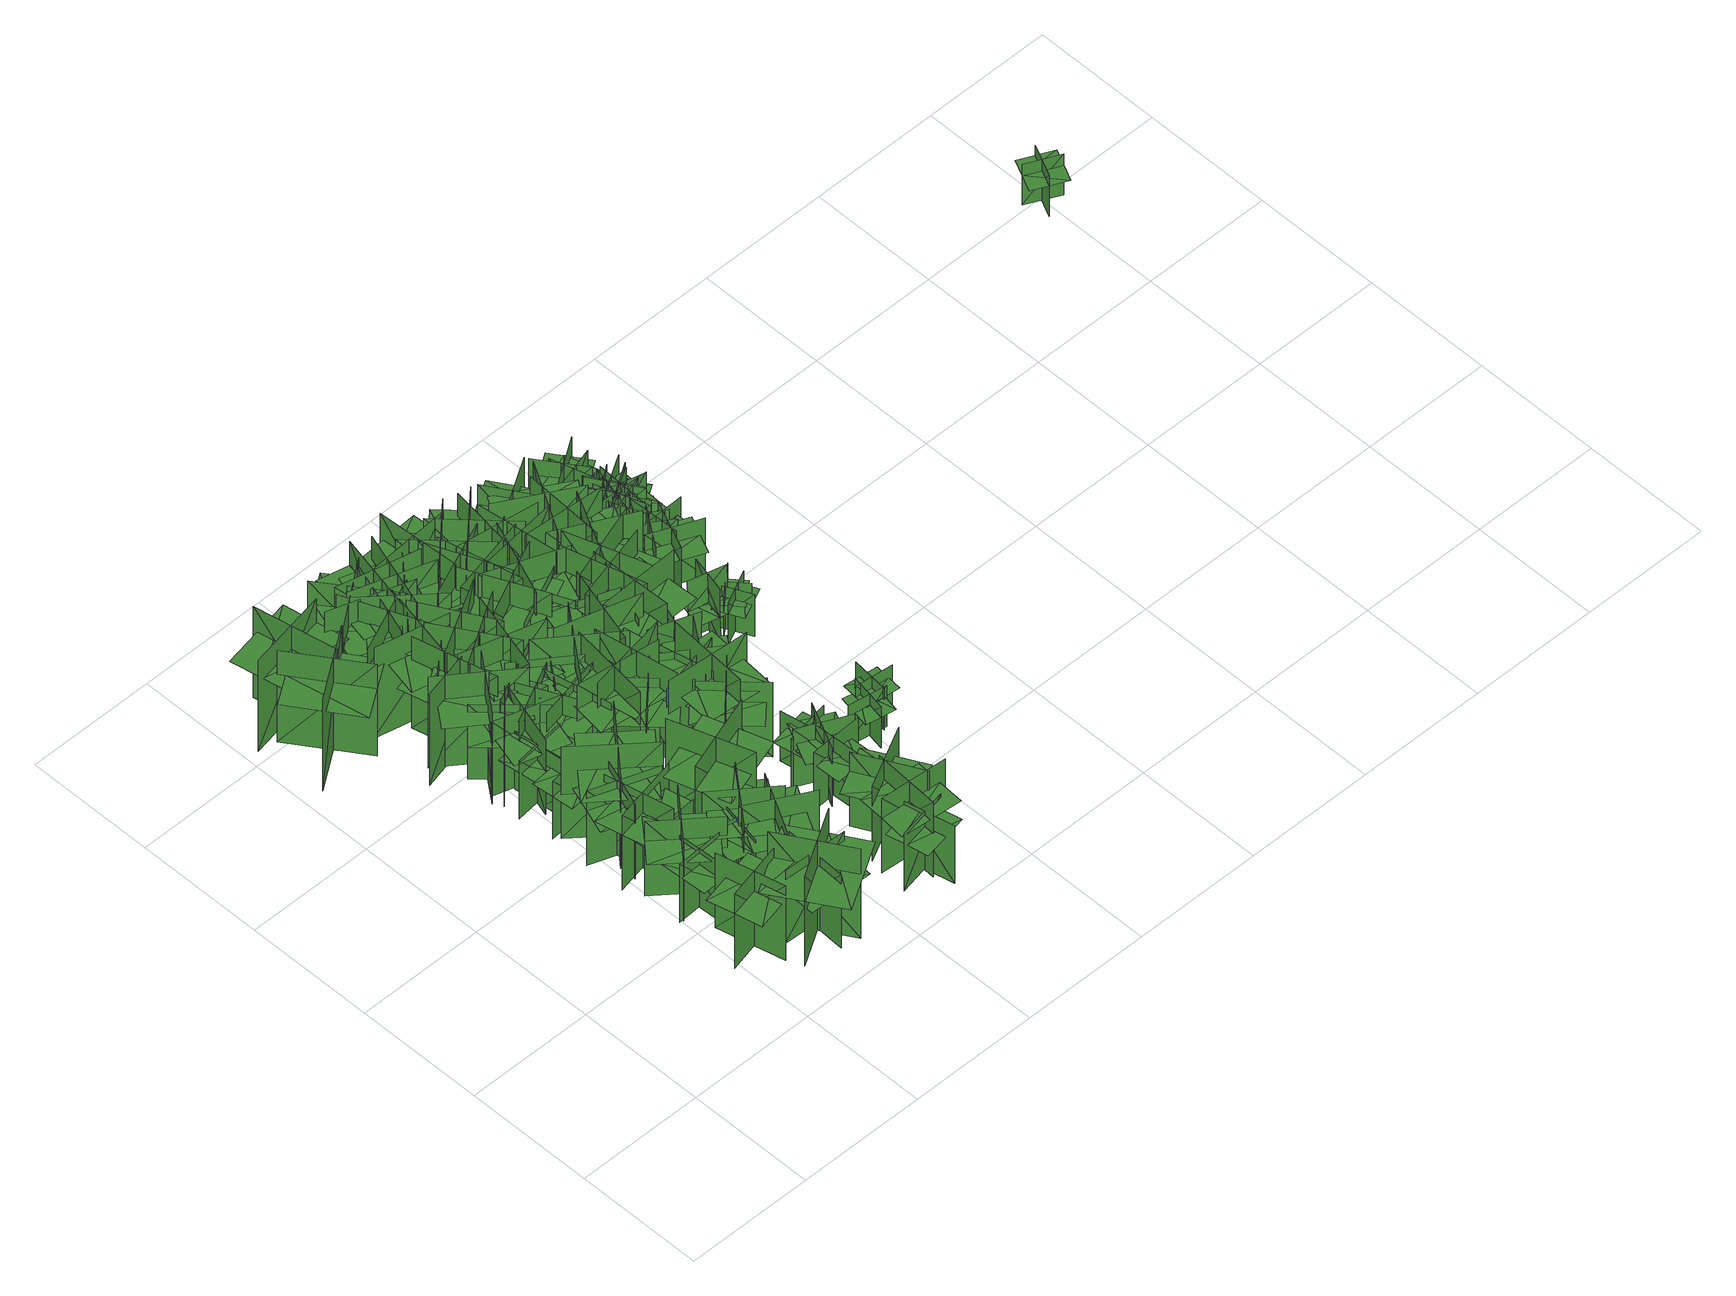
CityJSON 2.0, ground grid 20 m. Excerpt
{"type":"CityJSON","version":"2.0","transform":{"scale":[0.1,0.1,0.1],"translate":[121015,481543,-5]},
"CityObjects":{
"tree1":{"type":"SolitaryVegetationObject","geometry":[{"type":"MultiSurface","lod":"1","boundaries":[[[0,1,2]],[[0,2,3]],[[4,5,6]],[[4,6,7]],[[8,9,10]],[[8,10,11]],[[8,12,13]],[[8,13,9]]]}]},
"tree2":{"type":"SolitaryVegetationObject","geometry":[{"type":"MultiSurface","lod":"1","boundaries":[[[14,15,16]],[[14,16,17]],[[18,19,20]],[[18,20,21]],[[22,23,24]],[[22,24,25]],[[22,26,27]],[[22,27,23]]]}]},
"tree3":{"type":"SolitaryVegetationObject","geometry":[{"type":"MultiSurface","lod":"1","boundaries":[[[28,29,30]],[[28,30,31]],[[32,33,34]],[[32,34,35]],[[36,37,38]],[[36,38,39]],[[36,40,41]],[[36,41,37]]]}]},
"tree4":{"type":"SolitaryVegetationObject","geometry":[{"type":"MultiSurface","lod":"1","boundaries":[[[42,43,44]],[[42,44,45]],[[46,47,48]],[[46,48,49]],[[50,51,52]],[[50,52,53]],[[50,54,55]],[[50,55,51]]]}]},
"tree5":{"type":"SolitaryVegetationObject","geometry":[{"type":"MultiSurface","lod":"1","boundaries":[[[56,57,58]],[[56,58,59]],[[60,61,62]],[[60,62,63]],[[64,65,66]],[[64,66,67]],[[64,68,69]],[[64,69,65]]]}]},
"tree6":{"type":"SolitaryVegetationObject","geometry":[{"type":"MultiSurface","lod":"1","boundaries":[[[70,71,72]],[[70,72,73]],[[74,75,76]],[[74,76,77]],[[78,79,80]],[[78,80,81]],[[78,82,83]],[[78,83,79]]]}]},
"tree7":{"type":"SolitaryVegetationObject","geometry":[{"type":"MultiSurface","lod":"1","boundaries":[[[84,85,86]],[[84,86,87]],[[88,89,90]],[[88,90,91]],[[92,93,94]],[[92,94,95]],[[92,96,97]],[[92,97,93]]]}]},
"tree8":{"type":"SolitaryVegetationObject","geometry":[{"type":"MultiSurface","lod":"1","boundaries":[[[98,99,100]],[[98,100,101]],[[102,103,104]],[[102,104,105]],[[106,107,108]],[[106,108,109]],[[106,110,111]],[[106,111,107]]]}]},
"tree9":{"type":"SolitaryVegetationObject","geometry":[{"type":"MultiSurface","lod":"1","boundaries":[[[112,113,114]],[[112,114,115]],[[116,117,118]],[[116,118,119]],[[120,121,122]],[[120,122,123]],[[120,123,124]],[[120,124,125]]]}]},
"tree10":{"type":"SolitaryVegetationObject","geometry":[{"type":"MultiSurface","lod":"1","boundaries":[[[126,127,128]],[[126,128,129]],[[130,131,132]],[[130,132,133]],[[134,135,136]],[[134,136,137]],[[134,137,138]],[[134,138,139]]]}]},
"tree11":{"type":"SolitaryVegetationObject","geometry":[{"type":"MultiSurface","lod":"1","boundaries":[[[140,141,142]],[[140,142,143]],[[144,145,146]],[[144,146,147]],[[148,149,150]],[[148,150,151]],[[148,152,153]],[[148,153,149]]]}]},
"tree12":{"type":"SolitaryVegetationObject","geometry":[{"type":"MultiSurface","lod":"1","boundaries":[[[154,155,156]],[[154,156,157]],[[158,159,160]],[[158,160,161]],[[162,163,164]],[[162,164,165]],[[162,166,167]],[[162,167,163]]]}]},
"tree13":{"type":"SolitaryVegetationObject","geometry":[{"type":"MultiSurface","lod":"1","boundaries":[[[168,169,170]],[[168,170,171]],[[172,173,174]],[[172,174,175]],[[176,177,178]],[[176,178,179]],[[176,180,181]],[[176,181,177]]]}]},
"tree14":{"type":"SolitaryVegetationObject","geometry":[{"type":"MultiSurface","lod":"1","boundaries":[[[182,183,184]],[[182,184,185]],[[186,187,188]],[[186,188,189]],[[190,191,192]],[[190,192,193]],[[190,194,195]],[[190,195,191]]]}]},
"tree15":{"type":"SolitaryVegetationObject","geometry":[{"type":"MultiSurface","lod":"1","boundaries":[[[196,197,198]],[[196,198,199]],[[200,201,202]],[[200,202,203]],[[204,205,206]],[[204,206,207]],[[204,208,209]],[[204,209,205]]]}]},
"tree16":{"type":"SolitaryVegetationObject","geometry":[{"type":"MultiSurface","lod":"1","boundaries":[[[210,211,212]],[[210,212,213]],[[214,215,216]],[[214,216,217]],[[218,219,220]],[[218,220,221]],[[218,222,223]],[[218,223,219]]]}]},
"tree17":{"type":"SolitaryVegetationObject","geometry":[{"type":"MultiSurface","lod":"1","boundaries":[[[224,225,226]],[[224,226,227]],[[228,229,230]],[[228,230,231]],[[232,233,234]],[[232,234,235]],[[232,236,237]],[[232,237,233]]]}]},
"tree18":{"type":"SolitaryVegetationObject","geometry":[{"type":"MultiSurface","lod":"1","boundaries":[[[238,239,240]],[[238,240,241]],[[242,243,244]],[[242,244,245]],[[246,247,248]],[[246,248,249]],[[246,250,251]],[[246,251,247]]]}]},
"tree19":{"type":"SolitaryVegetationObject","geometry":[{"type":"MultiSurface","lod":"1","boundaries":[[[252,253,254]],[[252,254,255]],[[256,257,258]],[[256,258,259]],[[260,261,262]],[[260,262,263]],[[260,264,265]],[[260,265,261]]]}]},
"tree20":{"type":"SolitaryVegetationObject","geometry":[{"type":"MultiSurface","lod":"1","boundaries":[[[266,267,268]],[[266,268,269]],[[270,271,272]],[[270,272,273]],[[274,275,276]],[[274,276,277]],[[274,278,279]],[[274,279,275]]]}]},
"tree21":{"type":"SolitaryVegetationObject","geometry":[{"type":"MultiSurface","lod":"1","boundaries":[[[280,281,282]],[[280,282,283]],[[284,285,286]],[[284,286,287]],[[288,289,290]],[[288,290,291]],[[288,292,293]],[[288,293,289]]]}]},
"tree22":{"type":"SolitaryVegetationObject","geometry":[{"type":"MultiSurface","lod":"1","boundaries":[[[294,295,296]],[[294,296,297]],[[298,299,300]],[[298,300,301]],[[302,303,304]],[[302,304,305]],[[302,306,307]],[[302,307,303]]]}]},
"tree23":{"type":"SolitaryVegetationObject","geometry":[{"type":"MultiSurface","lod":"1","boundaries":[[[308,309,310]],[[308,310,311]],[[312,313,314]],[[312,314,315]],[[316,317,318]],[[316,318,319]],[[316,320,321]],[[316,321,317]]]}]},
"tree24":{"type":"SolitaryVegetationObject","geometry":[{"type":"MultiSurface","lod":"1","boundaries":[[[322,323,324]],[[322,324,325]],[[326,327,328]],[[326,328,329]],[[330,331,332]],[[330,332,333]],[[330,334,335]],[[330,335,331]]]}]},
"tree25":{"type":"SolitaryVegetationObject","geometry":[{"type":"MultiSurface","lod":"1","boundaries":[[[336,337,338]],[[336,338,339]],[[340,341,342]],[[340,342,343]],[[344,345,346]],[[344,346,347]],[[344,348,349]],[[344,349,345]]]}]},
"tree26":{"type":"SolitaryVegetationObject","geometry":[{"type":"MultiSurface","lod":"1","boundaries":[[[350,351,352]],[[350,352,353]],[[354,355,356]],[[354,356,357]],[[358,359,360]],[[358,360,361]],[[358,362,363]],[[358,363,359]]]}]},
"tree27":{"type":"SolitaryVegetationObject","geometry":[{"type":"MultiSurface","lod":"1","boundaries":[[[364,365,366]],[[364,366,367]],[[368,369,370]],[[368,370,371]],[[372,373,374]],[[372,374,375]],[[372,376,377]],[[372,377,373]]]}]},
"tree28":{"type":"SolitaryVegetationObject","geometry":[{"type":"MultiSurface","lod":"1","boundaries":[[[378,379,380]],[[378,380,381]],[[382,383,384]],[[382,384,385]],[[386,387,388]],[[386,388,389]],[[386,390,391]],[[386,391,387]]]}]},
"tree29":{"type":"SolitaryVegetationObject","geometry":[{"type":"MultiSurface","lod":"1","boundaries":[[[392,393,394]],[[392,394,395]],[[396,397,398]],[[396,398,399]],[[400,401,402]],[[400,402,403]],[[400,404,405]],[[400,405,401]]]}]},
"tree30":{"type":"SolitaryVegetationObject","geometry":[{"type":"MultiSurface","lod":"1","boundaries":[[[406,407,408]],[[406,408,409]],[[410,411,412]],[[410,412,413]],[[414,415,416]],[[414,416,417]],[[414,418,419]],[[414,419,415]]]}]},
"tree31":{"type":"SolitaryVegetationObject","geometry":[{"type":"MultiSurface","lod":"1","boundaries":[[[420,421,422]],[[420,422,423]],[[424,425,426]],[[424,426,427]],[[428,429,430]],[[428,430,431]],[[428,432,433]],[[428,433,429]]]}]},
"tree32":{"type":"SolitaryVegetationObject","geometry":[{"type":"MultiSurface","lod":"1","boundaries":[[[434,435,436]],[[434,436,437]],[[438,439,440]],[[438,440,441]],[[442,443,444]],[[442,444,445]],[[442,446,447]],[[442,447,443]]]}]},
"tree33":{"type":"SolitaryVegetationObject","geometry":[{"type":"MultiSurface","lod":"1","boundaries":[[[448,449,450]],[[448,450,451]],[[452,453,454]],[[452,454,455]],[[456,457,458]],[[456,458,459]],[[456,460,461]],[[456,461,457]]]}]},
"tree34":{"type":"SolitaryVegetationObject","geometry":[{"type":"MultiSurface","lod":"1","boundaries":[[[462,463,464]],[[462,464,465]],[[466,467,468]],[[466,468,469]],[[470,471,472]],[[470,472,473]],[[470,474,475]],[[470,475,471]]]}]},
"tree35":{"type":"SolitaryVegetationObject","geometry":[{"type":"MultiSurface","lod":"1","boundaries":[[[476,477,478]],[[476,478,479]],[[480,481,482]],[[480,482,483]],[[484,485,486]],[[484,486,487]],[[484,488,489]],[[484,489,485]]]}]},
"tree36":{"type":"SolitaryVegetationObject","geometry":[{"type":"MultiSurface","lod":"1","boundaries":[[[490,491,492]],[[490,492,493]],[[494,495,496]],[[494,496,497]],[[498,499,500]],[[498,500,501]],[[498,502,503]],[[498,503,499]]]}]},
"tree37":{"type":"SolitaryVegetationObject","geometry":[{"type":"MultiSurface","lod":"1","boundaries":[[[504,505,506]],[[504,506,507]],[[508,509,510]],[[508,510,511]],[[512,513,514]],[[512,514,515]],[[512,516,517]],[[512,517,513]]]}]},
"tree38":{"type":"SolitaryVegetationObject","geometry":[{"type":"MultiSurface","lod":"1","boundaries":[[[518,519,520]],[[518,520,521]],[[522,523,524]],[[522,524,525]],[[526,527,528]],[[526,528,529]],[[526,530,531]],[[526,531,527]]]}]},
"tree39":{"type":"SolitaryVegetationObject","geometry":[{"type":"MultiSurface","lod":"1","boundaries":[[[532,533,534]],[[532,534,535]],[[536,537,538]],[[536,538,539]],[[540,541,542]],[[540,542,543]],[[540,544,545]],[[540,545,541]]]}]},
"tree40":{"type":"SolitaryVegetationObject","geometry":[{"type":"MultiSurface","lod":"1","boundaries":[[[546,547,548]],[[546,548,549]],[[550,551,552]],[[550,552,553]],[[554,555,556]],[[554,556,557]],[[554,558,559]],[[554,559,555]]]}]},
"tree41":{"type":"SolitaryVegetationObject","geometry":[{"type":"MultiSurface","lod":"1","boundaries":[[[560,561,562]],[[560,562,563]],[[564,565,566]],[[564,566,567]],[[568,569,570]],[[568,570,571]],[[568,572,573]],[[568,573,569]]]}]},
"tree42":{"type":"SolitaryVegetationObject","geometry":[{"type":"MultiSurface","lod":"1","boundaries":[[[574,575,576]],[[574,576,577]],[[578,579,580]],[[578,580,581]],[[582,583,584]],[[582,584,585]],[[582,586,587]],[[582,587,583]]]}]},
"tree43":{"type":"SolitaryVegetationObject","geometry":[{"type":"MultiSurface","lod":"1","boundaries":[[[588,589,590]],[[588,590,591]],[[592,593,594]],[[592,594,595]],[[596,597,598]],[[596,598,599]],[[596,600,601]],[[596,601,597]]]}]},
"tree44":{"type":"SolitaryVegetationObject","geometry":[{"type":"MultiSurface","lod":"1","boundaries":[[[602,603,604]],[[602,604,605]],[[606,607,608]],[[606,608,609]],[[610,611,612]],[[610,612,613]],[[610,614,615]],[[610,615,611]]]}]},
"tree45":{"type":"SolitaryVegetationObject","geometry":[{"type":"MultiSurface","lod":"1","boundaries":[[[616,617,618]],[[616,618,619]],[[620,621,622]],[[620,622,623]],[[624,625,626]],[[624,626,627]],[[624,628,629]],[[624,629,625]]]}]},
"tree46":{"type":"SolitaryVegetationObject","geometry":[{"type":"MultiSurface","lod":"1","boundaries":[[[630,631,632]],[[630,632,633]],[[634,635,636]],[[634,636,637]],[[638,639,640]],[[638,640,641]],[[638,642,643]],[[638,643,639]]]}]},
"tree47":{"type":"SolitaryVegetationObject","geometry":[{"type":"MultiSurface","lod":"1","boundaries":[[[644,645,646]],[[644,646,647]],[[648,649,650]],[[648,650,651]],[[652,653,654]],[[652,654,655]],[[652,656,657]],[[652,657,653]]]}]},
"tree48":{"type":"SolitaryVegetationObject","geometry":[{"type":"MultiSurface","lod":"1","boundaries":[[[658,659,660]],[[658,660,661]],[[662,663,664]],[[662,664,665]],[[666,667,668]],[[666,668,669]],[[666,670,671]],[[666,671,667]]]}]},
"tree49":{"type":"SolitaryVegetationObject","geometry":[{"type":"MultiSurface","lod":"1","boundaries":[[[672,673,674]],[[672,674,675]],[[676,677,678]],[[676,678,679]],[[680,681,682]],[[680,682,683]],[[680,684,685]],[[680,685,681]]]}]},
"tree50":{"type":"SolitaryVegetationObject","geometry":[{"type":"MultiSurface","lod":"1","boundaries":[[[686,687,688]],[[686,688,689]],[[690,691,692]],[[690,692,693]],[[694,695,696]],[[694,696,697]],[[694,698,699]],[[694,699,695]]]}]},
"tree51":{"type":"SolitaryVegetationObject","geometry":[{"type":"MultiSurface","lod":"1","boundaries":[[[700,701,702]],[[700,702,703]],[[704,705,706]],[[704,706,707]],[[708,709,710]],[[708,710,711]],[[708,712,713]],[[708,713,709]]]}]},
"tree52":{"type":"SolitaryVegetationObject","geometry":[{"type":"MultiSurface","lod":"1","boundaries":[[[714,715,716]],[[714,716,717]],[[718,719,720]],[[718,720,721]],[[722,723,724]],[[722,724,725]],[[722,726,727]],[[722,727,723]]]}]},
"tree53":{"type":"SolitaryVegetationObject","geometry":[{"type":"MultiSurface","lod":"1","boundaries":[[[728,729,730]],[[728,730,731]],[[732,733,734]],[[732,734,735]],[[736,737,738]],[[736,738,739]],[[736,740,741]],[[736,741,737]]]}]},
"tree54":{"type":"SolitaryVegetationObject","geometry":[{"type":"MultiSurface","lod":"1","boundaries":[[[742,743,744]],[[742,744,745]],[[746,747,748]],[[746,748,749]],[[750,751,752]],[[750,752,753]],[[750,754,755]],[[750,755,751]]]}]},
"tree55":{"type":"SolitaryVegetationObject","geometry":[{"type":"MultiSurface","lod":"1","boundaries":[[[756,757,758]],[[756,758,759]],[[760,761,762]],[[760,762,763]],[[764,765,766]],[[764,766,767]],[[764,768,769]],[[764,769,765]]]}]},
"tree56":{"type":"SolitaryVegetationObject","geometry":[{"type":"MultiSurface","lod":"1","boundaries":[[[770,771,772]],[[770,772,773]],[[774,775,776]],[[774,776,777]],[[778,779,780]],[[778,780,781]],[[778,782,783]],[[778,783,779]]]}]},
"tree57":{"type":"SolitaryVegetationObject","geometry":[{"type":"MultiSurface","lod":"1","boundaries":[[[784,785,786]],[[784,786,787]],[[788,789,790]],[[788,790,791]],[[792,793,794]],[[792,794,795]],[[792,796,797]],[[792,797,793]]]}]},
"tree58":{"type":"SolitaryVegetationObject","geometry":[{"type":"MultiSurface","lod":"1","boundaries":[[[798,799,800]],[[798,800,801]],[[802,803,804]],[[802,804,805]],[[806,807,808]],[[806,808,809]],[[806,810,811]],[[806,811,807]]]}]},
"tree59":{"type":"SolitaryVegetationObject","geometry":[{"type":"MultiSurface","lod":"1","boundaries":[[[812,813,814]],[[812,814,815]],[[816,817,818]],[[816,818,819]],[[820,821,822]],[[820,822,823]],[[820,824,825]],[[820,825,821]]]}]},
"tree60":{"type":"SolitaryVegetationObject","geometry":[{"type":"MultiSurface","lod":"1","boundaries":[[[826,827,828]],[[826,828,829]],[[830,831,832]],[[830,832,833]],[[834,835,836]],[[834,836,837]],[[834,838,839]],[[834,839,835]]]}]},
"tree61":{"type":"SolitaryVegetationObject","geometry":[{"type":"MultiSurface","lod":"1","boundaries":[[[840,841,842]],[[840,842,843]],[[844,845,846]],[[844,846,847]],[[848,849,845]],[[848,845,844]],[[850,851,841]],[[850,841,840]],[[840,841,852]],[[840,852,853]],[[840,854,855]],[[840,855,841]]]}]},
"tree62":{"type":"SolitaryVegetationObject","geometry":[{"type":"MultiSurface","lod":"1","boundaries":[[[856,857,858]],[[856,858,859]],[[860,861,862]],[[860,862,863]],[[864,865,866]],[[864,866,867]],[[864,868,869]],[[864,869,865]]]}]},
"tree63":{"type":"SolitaryVegetationObject","geometry":[{"type":"MultiSurface","lod":"1","boundaries":[[[870,871,872]],[[870,872,873]],[[874,875,876]],[[874,876,877]],[[878,879,880]],[[878,880,881]],[[878,882,883]],[[878,883,879]]]}]},
"tree64":{"type":"SolitaryVegetationObject","geometry":[{"type":"MultiSurface","lod":"1","boundaries":[[[884,885,886]],[[884,886,887]],[[888,889,890]],[[888,890,891]],[[892,893,894]],[[892,894,895]],[[892,896,897]],[[892,897,893]]]}]},
"tree65":{"type":"SolitaryVegetationObject","geometry":[{"type":"MultiSurface","lod":"1","boundaries":[[[898,899,900]],[[898,900,901]],[[902,903,904]],[[902,904,905]],[[906,907,908]],[[906,908,909]],[[906,910,911]],[[906,911,907]]]}]},
"tree66":{"type":"SolitaryVegetationObject","geometry":[{"type":"MultiSurface","lod":"1","boundaries":[[[912,913,914]],[[912,914,915]],[[916,917,918]],[[916,918,919]],[[920,921,922]],[[920,922,923]],[[920,924,925]],[[920,925,921]]]}]},
"tree67":{"type":"SolitaryVegetationObject","geometry":[{"type":"MultiSurface","lod":"1","boundaries":[[[926,927,928]],[[926,928,929]],[[930,931,932]],[[930,932,933]],[[934,935,936]],[[934,936,937]],[[934,938,939]],[[934,939,935]]]}]},
"tree68":{"type":"SolitaryVegetationObject","geometry":[{"type":"MultiSurface","lod":"1","boundaries":[[[940,941,942]],[[940,942,943]],[[944,945,946]],[[944,946,947]],[[948,949,950]],[[948,950,951]],[[948,952,953]],[[948,953,949]]]}]},
"tree69":{"type":"SolitaryVegetationObject","geometry":[{"type":"MultiSurface","lod":"1","boundaries":[[[954,955,956]],[[954,956,957]],[[958,959,960]],[[958,960,961]],[[962,963,964]],[[962,964,965]],[[962,966,967]],[[962,967,963]]]}]},
"tree70":{"type":"SolitaryVegetationObject","geometry":[{"type":"MultiSurface","lod":"1","boundaries":[[[968,969,970]],[[968,970,971]],[[972,973,974]],[[972,974,975]],[[976,977,978]],[[976,978,979]],[[976,980,981]],[[976,981,977]]]}]},
"tree71":{"type":"SolitaryVegetationObject","geometry":[{"type":"MultiSurface","lod":"1","boundaries":[[[982,983,984]],[[982,984,985]],[[986,987,988]],[[986,988,989]],[[990,991,992]],[[990,992,993]],[[990,994,995]],[[990,995,991]]]}]},
"tree72":{"type":"SolitaryVegetationObject","geometry":[{"type":"MultiSurface","lod":"1","boundaries":[[[996,997,998]],[[996,998,999]],[[1000,1001,1002]],[[1000,1002,1003]],[[1004,1005,1006]],[[1004,1006,1007]],[[1004,1008,1009]],[[1004,1009,1005]]]}]},
"tree73":{"type":"SolitaryVegetationObject","geometry":[{"type":"MultiSurface","lod":"1","boundaries":[[[1010,1011,1012]],[[1010,1012,1013]],[[1014,1015,1016]],[[1014,1016,1017]],[[1018,1019,1020]],[[1018,1020,1021]],[[1018,1022,1023]],[[1018,1023,1019]]]}]},
"tree74":{"type":"SolitaryVegetationObject","geometry":[{"type":"MultiSurface","lod":"1","boundaries":[[[1024,1025,1026]],[[1024,1026,1027]],[[1028,1029,1030]],[[1028,1030,1031]],[[1032,1033,1029]],[[1032,1029,1028]],[[1034,1035,1025]],[[1034,1025,1024]],[[1024,1025,1036]],[[1024,1036,1037]],[[1024,1038,1039]],[[1024,1039,1025]]]}]},
"tree75":{"type":"SolitaryVegetationObject","geometry":[{"type":"MultiSurface","lod":"1","boundaries":[[[1040,1041,1042]],[[1040,1042,1043]],[[1044,1045,1046]],[[1044,1046,1047]],[[1048,1049,1050]],[[1048,1050,1051]],[[1048,1052,1053]],[[1048,1053,1049]]]}]},
"tree76":{"type":"SolitaryVegetationObject","geometry":[{"type":"MultiSurface","lod":"1","boundaries":[[[1054,1055,1056]],[[1054,1056,1057]],[[1058,1059,1060]],[[1058,1060,1061]],[[1062,1063,1064]],[[1062,1064,1065]],[[1062,1066,1067]],[[1062,1067,1063]]]}]},
"tree77":{"type":"SolitaryVegetationObject","geometry":[{"type":"MultiSurface","lod":"1","boundaries":[[[1068,1069,1070]],[[1068,1070,1071]],[[1072,1073,1074]],[[1072,1074,1075]],[[1076,1077,1078]],[[1076,1078,1079]],[[1076,1080,1081]],[[1076,1081,1077]]]}]},
"tree78":{"type":"SolitaryVegetationObject","geometry":[{"type":"MultiSurface","lod":"1","boundaries":[[[1082,1083,1084]],[[1082,1084,1085]],[[1086,1087,1088]],[[1086,1088,1089]],[[1090,1091,1092]],[[1090,1092,1093]],[[1090,1094,1095]],[[1090,1095,1091]]]}]},
"tree79":{"type":"SolitaryVegetationObject","geometry":[{"type":"MultiSurface","lod":"1","boundaries":[[[1096,1097,1098]],[[1096,1098,1099]],[[1100,1101,1102]],[[1100,1102,1103]],[[1104,1105,1106]],[[1104,1106,1107]],[[1104,1108,1109]],[[1104,1109,1105]]]}]},
"tree80":{"type":"SolitaryVegetationObject","geometry":[{"type":"MultiSurface","lod":"1","boundaries":[[[1110,1111,1112]],[[1110,1112,1113]],[[1114,1115,1116]],[[1114,1116,1117]],[[1118,1119,1120]],[[1118,1120,1121]],[[1118,1122,1123]],[[1118,1123,1119]]]}]},
"tree81":{"type":"SolitaryVegetationObject","geometry":[{"type":"MultiSurface","lod":"1","boundaries":[[[1124,1125,1126]],[[1124,1126,1127]],[[1128,1129,1130]],[[1128,1130,1131]],[[1132,1133,1134]],[[1132,1134,1135]],[[1132,1136,1137]],[[1132,1137,1133]]]}]},
"tree82":{"type":"SolitaryVegetationObject","geometry":[{"type":"MultiSurface","lod":"1","boundaries":[[[1138,1139,1140]],[[1138,1140,1141]],[[1142,1143,1144]],[[1142,1144,1145]],[[1146,1147,1148]],[[1146,1148,1149]],[[1146,1150,1151]],[[1146,1151,1147]]]}]},
"tree83":{"type":"SolitaryVegetationObject","geometry":[{"type":"MultiSurface","lod":"1","boundaries":[[[1152,1153,1154]],[[1152,1154,1155]],[[1156,1157,1158]],[[1156,1158,1159]],[[1160,1161,1162]],[[1160,1162,1163]],[[1160,1164,1165]],[[1160,1165,1161]]]}]},
"tree84":{"type":"SolitaryVegetationObject","geometry":[{"type":"MultiSurface","lod":"1","boundaries":[[[1166,1167,1168]],[[1166,1168,1169]],[[1170,1171,1172]],[[1170,1172,1173]],[[1174,1175,1176]],[[1174,1176,1177]],[[1174,1178,1179]],[[1174,1179,1175]]]}]},
"tree85":{"type":"SolitaryVegetationObject","geometry":[{"type":"MultiSurface","lod":"1","boundaries":[[[1180,1181,1182]],[[1180,1182,1183]],[[1184,1185,1186]],[[1184,1186,1187]],[[1188,1189,1190]],[[1188,1190,1191]],[[1188,1192,1193]],[[1188,1193,1189]]]}]},
"tree86":{"type":"SolitaryVegetationObject","geometry":[{"type":"MultiSurface","lod":"1","boundaries":[[[1194,1195,1196]],[[1194,1196,1197]],[[1198,1199,1200]],[[1198,1200,1201]],[[1202,1203,1204]],[[1202,1204,1205]],[[1202,1206,1207]],[[1202,1207,1203]]]}]},
"tree87":{"type":"SolitaryVegetationObject","geometry":[{"type":"MultiSurface","lod":"1","boundaries":[[[1208,1209,1210]],[[1208,1210,1211]],[[1212,1213,1214]],[[1212,1214,1215]],[[1216,1217,1218]],[[1216,1218,1219]],[[1216,1220,1221]],[[1216,1221,1217]]]}]},
"tree88":{"type":"SolitaryVegetationObject","geometry":[{"type":"MultiSurface","lod":"1","boundaries":[[[1222,1223,1224]],[[1222,1224,1225]],[[1226,1227,1228]],[[1226,1228,1229]],[[1230,1231,1232]],[[1230,1232,1233]],[[1230,1234,1235]],[[1230,1235,1231]]]}]},
"tree89":{"type":"SolitaryVegetationObject","geometry":[{"type":"MultiSurface","lod":"1","boundaries":[[[1236,1237,1238]],[[1236,1238,1239]],[[1240,1241,1242]],[[1240,1242,1243]],[[1244,1245,1246]],[[1244,1246,1247]],[[1244,1248,1249]],[[1244,1249,1245]]]}]},
"tree90":{"type":"SolitaryVegetationObject","geometry":[{"type":"MultiSurface","lod":"1","boundaries":[[[1250,1251,1252]],[[1250,1252,1253]],[[1254,1255,1256]],[[1254,1256,1257]],[[1258,1259,1260]],[[1258,1260,1261]],[[1258,1262,1263]],[[1258,1263,1259]]]}]},
"tree91":{"type":"SolitaryVegetationObject","geometry":[{"type":"MultiSurface","lod":"1","boundaries":[[[1264,1265,1266]],[[1264,1266,1267]],[[1268,1269,1270]],[[1268,1270,1271]],[[1272,1273,1274]],[[1272,1274,1275]],[[1272,1276,1277]],[[1272,1277,1273]]]}]},
"tree92":{"type":"SolitaryVegetationObject","geometry":[{"type":"MultiSurface","lod":"1","boundaries":[[[1278,1279,1280]],[[1278,1280,1281]],[[1282,1283,1284]],[[1282,1284,1285]],[[1286,1287,1288]],[[1286,1288,1289]],[[1286,1290,1291]],[[1286,1291,1287]]]}]},
"tree93":{"type":"SolitaryVegetationObject","geometry":[{"type":"MultiSurface","lod":"1","boundaries":[[[1292,1293,1294]],[[1292,1294,1295]],[[1296,1297,1298]],[[1296,1298,1299]],[[1300,1301,1302]],[[1300,1302,1303]],[[1300,1304,1305]],[[1300,1305,1301]]]}]},
"tree94":{"type":"SolitaryVegetationObject","geometry":[{"type":"MultiSurface","lod":"1","boundaries":[[[1306,1307,1308]],[[1306,1308,1309]],[[1310,1311,1312]],[[1310,1312,1313]],[[1314,1315,1316]],[[1314,1316,1317]],[[1314,1318,1319]],[[1314,1319,1315]]]}]},
"tree95":{"type":"SolitaryVegetationObject","geometry":[{"type":"MultiSurface","lod":"1","boundaries":[[[1320,1321,1322]],[[1320,1322,1323]],[[1324,1325,1326]],[[1324,1326,1327]],[[1328,1329,1330]],[[1328,1330,1331]],[[1328,1332,1333]],[[1328,1333,1329]]]}]},
"tree96":{"type":"SolitaryVegetationObject","geometry":[{"type":"MultiSurface","lod":"1","boundaries":[[[1334,1335,1336]],[[1334,1336,1337]],[[1338,1339,1340]],[[1338,1340,1341]],[[1342,1343,1344]],[[1342,1344,1345]],[[1342,1346,1347]],[[1342,1347,1343]]]}]},
"tree97":{"type":"SolitaryVegetationObject","geometry":[{"type":"MultiSurface","lod":"1","boundaries":[[[1348,1349,1350]],[[1348,1350,1351]],[[1352,1353,1354]],[[1352,1354,1355]],[[1356,1357,1358]],[[1356,1358,1359]],[[1356,1360,1361]],[[1356,1361,1357]]]}]},
"tree98":{"type":"SolitaryVegetationObject","geometry":[{"type":"MultiSurface","lod":"1","boundaries":[[[1362,1363,1364]],[[1362,1364,1365]],[[1366,1367,1368]],[[1366,1368,1369]],[[1370,1371,1372]],[[1370,1372,1373]],[[1370,1374,1375]],[[1370,1375,1371]]]}]},
"tree99":{"type":"SolitaryVegetationObject","geometry":[{"type":"MultiSurface","lod":"1","boundaries":[[[1376,1377,1378]],[[1376,1378,1379]],[[1380,1381,1382]],[[1380,1382,1383]],[[1384,1385,1386]],[[1384,1386,1387]],[[1384,1388,1389]],[[1384,1389,1385]]]}]},
"tree100":{"type":"SolitaryVegetationObject","geometry":[{"type":"MultiSurface","lod":"1","boundaries":[[[1390,1391,1392]],[[1390,1392,1393]],[[1394,1395,1396]],[[1394,1396,1397]],[[1398,1399,1400]],[[1398,1400,1401]],[[1398,1402,1403]],[[1398,1403,1399]]]}]},
"tree101":{"type":"SolitaryVegetationObject","geometry":[{"type":"MultiSurface","lod":"1","boundaries":[[[1404,1405,1406]],[[1404,1406,1407]],[[1408,1409,1410]],[[1408,1410,1411]],[[1412,1413,1414]],[[1412,1414,1415]],[[1412,1416,1417]],[[1412,1417,1413]]]}]},
"tree102":{"type":"SolitaryVegetationObject","geometry":[{"type":"MultiSurface","lod":"1","boundaries":[[[1418,1419,1420]],[[1418,1420,1421]],[[1422,1423,1424]],[[1422,1424,1425]],[[1426,1427,1428]],[[1426,1428,1429]],[[1426,1429,1430]],[[1426,1430,1431]]]}]}
},
"vertices":[
[290,144,9],[187,120,9],[187,120,150],[290,144,150],[219,188,9],[243,84,9],[243,84,150],[219,188,150],[282,142,113],[187,120,113],[196,79,113],[291,101,113],[272,183,113],[177,161,113],
[231,180,10],[227,263,10],[227,263,120],[231,180,120],[275,229,10],[192,225,10],[192,225,120],[275,229,120],[231,187,91],[227,263,91],[194,261,91],[198,186,91],[263,189,91],[260,264,91],
[274,222,9],[193,290,9],[193,290,150],[274,222,150],[267,305,9],[198,224,9],[198,224,150],[267,305,150],[267,227,113],[193,290,113],[166,258,113],[240,195,113],[294,260,113],[220,322,113],
[44,807,10],[118,700,10],[118,700,183],[44,807,183],[26,706,10],[133,780,10],[133,780,183],[26,706,183],[50,798,138],[118,700,138],[160,729,138],[93,827,138],[8,769,138],[75,671,138],
[284,339,9],[180,317,9],[180,317,150],[284,339,150],[213,384,9],[235,280,9],[235,280,150],[213,384,150],[275,337,113],[180,317,113],[189,276,113],[284,296,113],[266,378,113],[171,358,113],
[283,293,10],[200,287,10],[200,287,120],[283,293,120],[232,335,10],[239,253,10],[239,253,120],[232,335,120],[276,293,91],[200,287,91],[203,254,91],[278,260,91],[273,325,91],[197,319,91],
[15,812,10],[142,836,10],[142,836,182],[15,812,182],[100,755,10],[76,883,10],[76,883,182],[100,755,182],[26,814,138],[142,836,138],[133,887,138],[16,865,138],[35,764,138],[152,786,138],
[277,343,9],[177,379,9],[177,379,150],[277,343,150],[241,419,9],[205,319,9],[205,319,150],[241,419,150],[269,346,113],[177,379,113],[163,339,113],[255,307,113],[283,386,113],[191,419,113],
[337,43,11],[274,148,11],[274,148,180],[337,43,180],[357,122,11],[253,59,11],[253,59,180],[357,122,180],[357,122,133],[325,174,133],[221,111,133],[253,59,133],[285,7,133],[389,70,133],
[312,148,12],[307,48,12],[307,48,150],[312,148,150],[262,103,12],[362,99,12],[362,99,150],[262,103,150],[262,103,111],[260,53,111],[360,49,111],[362,99,111],[364,148,111],[265,153,111],
[260,449,10],[177,441,10],[177,441,119],[260,449,119],[209,490,10],[217,408,10],[217,408,119],[209,490,119],[253,448,91],[177,441,91],[180,408,91],[256,415,91],[250,481,91],[174,474,91],
[290,445,8],[205,346,8],[205,346,181],[290,445,181],[187,436,8],[286,351,8],[286,351,181],[187,436,181],[283,436,136],[205,346,136],[244,312,136],[322,403,136],[244,470,136],[166,379,136],
[215,455,8],[204,538,8],[204,538,118],[215,455,118],[254,507,8],[172,497,8],[172,497,118],[254,507,118],[214,462,90],[204,538,90],[172,534,90],[181,458,90],[246,467,90],[237,542,90],
[290,186,11],[307,267,11],[307,267,121],[290,186,121],[344,222,11],[263,239,11],[263,239,121],[344,222,121],[291,193,92],[307,267,92],[275,274,92],[259,200,92],[323,186,92],[339,261,92],
[251,518,6],[175,594,6],[175,594,147],[251,518,147],[250,602,6],[175,527,6],[175,527,147],[250,602,147],[244,525,111],[175,594,111],[146,564,111],[214,495,111],[274,555,111],[205,623,111],
[201,478,9],[232,580,9],[232,580,150],[201,478,150],[275,518,9],[173,549,9],[173,549,150],[275,518,150],[204,486,114],[232,580,114],[191,592,114],[164,498,114],[244,474,114],[272,568,114],
[280,198,10],[346,281,10],[346,281,151],[280,198,151],[364,208,10],[280,274,10],[280,274,151],[364,208,151],[286,205,115],[346,281,115],[313,307,115],[253,231,115],[319,179,115],[379,255,115],
[153,643,5],[257,565,5],[257,565,177],[153,643,177],[168,542,5],[246,646,5],[246,646,177],[168,542,177],[162,637,133],[257,565,133],[288,606,133],[193,678,133],[131,596,133],[226,524,133],
[188,709,2],[218,583,2],[218,583,175],[188,709,175],[135,622,2],[261,652,2],[261,652,175],[135,622,175],[191,699,130],[218,583,130],[268,595,130],[241,710,130],[141,687,130],[168,571,130],
[309,148,10],[360,241,10],[360,241,151],[309,148,151],[389,172,10],[296,223,10],[296,223,151],[389,172,151],[313,156,115],[360,241,115],[323,261,115],[276,176,115],[350,136,115],[397,221,115],
[200,525,10],[295,572,10],[295,572,151],[200,525,151],[280,498,10],[233,593,10],[233,593,151],[280,498,151],[208,529,114],[295,572,114],[277,609,114],[189,566,114],[227,491,114],[314,534,114],
[226,784,4],[198,657,4],[198,657,176],[226,784,176],[140,728,4],[267,700,4],[267,700,176],[140,728,176],[224,773,132],[198,657,132],[249,646,132],[274,762,132],[174,784,132],[148,668,132],
[301,612,10],[205,565,10],[205,565,151],[301,612,151],[221,638,10],[268,543,10],[268,543,151],[221,638,151],[293,608,115],[205,565,115],[224,527,115],[311,570,115],[274,645,115],[187,602,115],
[264,726,6],[183,657,6],[183,657,147],[264,726,147],[180,732,6],[249,652,6],[249,652,147],[180,732,147],[257,721,111],[183,657,111],[210,625,111],[284,689,111],[230,752,111],[156,689,111],
[171,829,2],[222,709,2],[222,709,174],[171,829,174],[134,734,2],[253,784,2],[253,784,174],[134,734,174],[176,819,130],[222,709,130],[269,729,130],[223,839,130],[129,799,130],[175,689,130],
[408,332,10],[285,291,10],[285,291,182],[408,332,182],[316,377,10],[357,254,10],[357,254,182],[316,377,182],[398,328,138],[285,291,138],[301,242,138],[414,279,138],[382,377,138],[269,340,138],
[136,781,2],[241,858,2],[241,858,174],[136,781,174],[238,766,2],[161,871,2],[161,871,174],[238,766,174],[145,788,129],[241,858,129],[211,899,129],[115,829,129],[176,746,129],[272,816,129],
[138,816,4],[262,775,4],[262,775,176],[138,816,176],[185,725,4],[226,848,4],[226,848,176],[185,725,176],[149,813,132],[262,775,132],[278,824,132],[165,862,132],[133,764,132],[245,727,132],
[235,511,9],[339,532,9],[339,532,150],[235,511,150],[305,465,9],[285,569,9],[285,569,150],[305,465,150],[244,513,114],[339,532,114],[331,573,114],[236,554,114],[252,472,114],[347,490,114],
[312,688,10],[202,620,10],[202,620,182],[312,688,182],[212,711,10],[281,601,10],[281,601,182],[212,711,182],[303,682,138],[202,620,138],[229,576,138],[330,639,138],[275,726,138],[175,663,138],
[293,692,10],[258,566,10],[258,566,182],[293,692,182],[204,641,10],[329,606,10],[329,606,182],[204,641,182],[290,681,137],[258,566,137],[308,553,137],[340,667,137],[241,695,137],[209,580,137],
[277,817,8],[192,719,8],[192,719,181],[277,817,181],[175,809,8],[273,724,8],[273,724,181],[175,809,181],[270,809,136],[192,719,136],[230,685,136],[309,775,136],[231,842,136],[153,753,136],
[222,754,11],[286,641,11],[286,641,183],[222,754,183],[195,655,11],[309,719,11],[309,719,183],[195,655,183],[228,744,138],[286,641,138],[331,666,138],[273,769,138],[183,719,138],[241,615,138],
[269,787,12],[236,686,12],[236,686,153],[269,787,153],[194,749,12],[295,716,12],[295,716,153],[194,749,153],[266,779,117],[236,686,117],[276,673,117],[306,765,117],[226,792,117],[196,700,117],
[339,623,10],[276,537,10],[276,537,151],[339,623,151],[256,609,10],[342,547,10],[342,547,151],[256,609,151],[333,616,114],[276,537,114],[310,512,114],[367,591,114],[299,640,114],[242,561,114],
[213,750,9],[242,877,9],[242,877,182],[213,750,182],[299,805,9],[173,834,9],[173,834,182],[299,805,182],[215,761,137],[242,877,137],[192,888,137],[165,772,137],[265,749,137],[292,865,137],
[268,863,11],[228,740,11],[228,740,183],[268,863,183],[177,816,11],[300,776,11],[300,776,183],[177,816,183],[264,853,139],[228,740,139],[277,724,139],[313,837,139],[215,869,139],[179,755,139],
[405,480,10],[276,497,10],[276,497,182],[405,480,182],[341,561,10],[325,432,10],[325,432,182],[341,561,182],[394,481,137],[276,497,137],[269,446,137],[387,430,137],[400,532,137],[282,548,137],
[433,62,12],[514,78,12],[514,78,121],[433,62,121],[488,26,12],[471,107,12],[471,107,121],[488,26,121],[440,63,93],[514,78,93],[507,110,93],[433,95,93],[446,31,93],[521,46,93],
[289,504,9],[368,607,9],[368,607,181],[289,504,181],[390,518,9],[288,597,9],[288,597,181],[390,518,181],[295,513,136],[368,607,136],[328,638,136],[255,544,136],[336,482,136],[409,576,136],
[322,418,15],[399,491,15],[399,491,156],[322,418,156],[406,416,15],[333,494,15],[333,494,156],[406,416,156],[328,425,119],[399,491,119],[371,522,119],[300,455,119],[357,394,119],[428,460,119],
[296,480,12],[424,502,12],[424,502,184],[296,480,184],[380,421,12],[358,549,12],[358,549,184],[380,421,184],[307,482,139],[424,502,139],[415,553,139],[298,532,139],[316,431,139],[433,451,139],
[541,97,11],[435,105,11],[435,105,152],[541,97,152],[485,160,11],[477,54,11],[477,54,152],[485,160,152],[531,97,115],[435,105,115],[431,63,115],[528,55,115],[535,139,115],[438,146,115],
[512,97,10],[463,192,10],[463,192,151],[512,97,151],[537,178,10],[442,129,10],[442,129,151],[537,178,151],[508,106,115],[463,192,115],[426,172,115],[471,86,115],[545,125,115],[500,211,115],
[232,821,11],[362,829,11],[362,829,184],[232,821,184],[310,753,11],[302,883,11],[302,883,184],[310,753,184],[244,821,139],[362,829,139],[359,880,139],[240,873,139],[247,770,139],[365,778,139],
[405,716,11],[287,660,11],[287,660,183],[405,716,183],[308,750,11],[363,632,11],[363,632,183],[308,750,183],[395,711,139],[287,660,139],[309,614,139],[417,665,139],[373,758,139],[266,707,139],
[476,345,11],[402,421,11],[402,421,152],[476,345,152],[477,429,11],[401,355,11],[401,355,152],[477,429,152],[470,351,115],[402,421,115],[372,392,115],[440,322,115],[500,380,115],[433,450,115],
[259,734,12],[379,784,12],[379,784,184],[259,734,184],[355,695,12],[304,815,12],[304,815,184],[355,695,184],[270,738,140],[379,784,140],[359,831,140],[250,785,140],[289,691,140],[399,736,140],
[442,488,9],[432,359,9],[432,359,181],[442,488,181],[365,421,9],[494,411,9],[494,411,181],[365,421,181],[441,477,136],[432,359,136],[483,354,136],[493,473,136],[390,481,136],[381,363,136],
[416,503,11],[439,399,11],[439,399,152],[416,503,152],[371,431,11],[475,455,11],[475,455,152],[371,431,152],[418,494,115],[439,399,115],[480,408,115],[459,503,115],[377,485,115],[398,390,115],
[412,637,10],[376,512,10],[376,512,183],[412,637,183],[322,587,10],[447,551,10],[447,551,183],[322,587,183],[409,627,138],[376,512,138],[425,498,138],[458,612,138],[359,641,138],[327,526,138],
[489,198,9],[485,281,9],[485,281,119],[489,198,119],[533,247,9],[450,244,9],[450,244,119],[533,247,119],[488,206,90],[485,281,90],[453,280,90],[456,204,90],[521,207,90],[518,282,90],
[375,743,12],[285,837,12],[285,837,184],[375,743,184],[377,845,12],[282,756,12],[282,756,184],[377,845,184],[367,751,140],[285,837,140],[248,802,140],[330,716,140],[404,786,140],[323,872,140],
[413,749,12],[286,720,12],[286,720,184],[413,749,184],[326,803,12],[354,676,12],[354,676,184],[326,803,184],[402,746,140],[286,720,140],[298,670,140],[414,696,140],[391,796,140],[275,770,140],
[471,232,10],[507,306,10],[507,306,120],[471,232,120],[533,254,10],[458,290,10],[458,290,120],[533,254,120],[474,238,92],[507,306,92],[478,321,92],[445,253,92],[503,224,92],[536,292,92],
[351,719,12],[394,621,12],[394,621,153],[351,719,153],[321,640,12],[418,683,12],[418,683,153],[321,640,153],[355,710,117],[394,621,117],[432,638,117],[393,727,117],[316,693,117],[355,604,117],
[524,301,12],[454,289,12],[454,289,106],[524,301,106],[478,333,12],[490,263,12],[490,263,106],[478,333,106],[518,300,81],[454,289,81],[459,262,81],[523,273,81],[513,328,81],[449,317,81],
[438,673,12],[318,720,12],[318,720,184],[438,673,184],[397,767,12],[349,646,12],[349,646,184],[397,767,184],[428,677,139],[318,720,139],[299,673,139],[409,629,139],[447,725,139],[336,768,139],
[485,500,12],[423,413,12],[423,413,153],[485,500,153],[402,485,12],[489,424,12],[489,424,153],[402,485,153],[479,493,116],[423,413,116],[458,389,116],[514,468,116],[445,517,116],[389,437,116],
[322,746,12],[417,835,12],[417,835,184],[322,746,184],[425,744,12],[336,838,12],[336,838,184],[425,744,184],[330,754,139],[417,835,139],[381,873,139],[295,791,139],[365,717,139],[452,798,139],
[474,547,84],[448,475,84],[486,462,85],[511,533,85],[498,499,84],[426,525,84],[424,521,154],[496,495,154],[496,495,14],[424,521,14],[471,548,14],[445,476,14],[448,475,154],[474,547,154],[438,560,85],[412,488,85],
[460,757,11],[332,775,11],[332,775,183],[460,757,183],[398,839,11],[379,710,11],[379,710,183],[398,839,183],[449,758,138],[332,775,138],[324,725,138],[442,707,138],[457,809,138],[339,826,138],
[403,808,11],[418,679,11],[418,679,183],[403,808,183],[340,728,11],[469,743,11],[469,743,183],[340,728,183],[404,797,138],[418,679,138],[469,685,138],[455,803,138],[353,792,138],[367,673,138],
[396,619,12],[495,580,12],[495,580,153],[396,619,153],[430,542,12],[469,641,12],[469,641,153],[430,542,153],[404,616,116],[495,580,116],[510,619,116],[420,655,116],[389,577,116],[479,541,116],
[517,634,11],[392,601,11],[392,601,183],[517,634,183],[428,685,11],[462,559,11],[462,559,183],[428,685,183],[507,631,138],[392,601,138],[405,551,138],[520,581,138],[494,681,138],[379,650,138],
[526,576,12],[396,572,12],[396,572,184],[526,576,184],[451,646,12],[455,516,12],[455,516,184],[451,646,184],[515,576,139],[396,572,139],[398,521,139],[517,525,139],[514,627,139],[395,624,139],
[488,578,10],[447,701,10],[447,701,183],[488,578,183],[533,670,10],[410,629,10],[410,629,183],[533,670,183],[484,588,138],[447,701,138],[398,685,138],[436,572,138],[533,605,138],[495,717,138],
[596,317,12],[585,259,12],[585,259,90],[596,317,90],[557,290,12],[616,280,12],[616,280,90],[557,290,90],[595,312,70],[585,259,70],[608,255,70],[618,308,70],[572,316,70],[562,263,70],
[450,622,8],[510,737,8],[510,737,181],[450,622,181],[547,654,8],[432,714,8],[432,714,181],[547,654,181],[455,632,136],[510,737,136],[464,761,136],[409,655,136],[500,608,136],[555,714,136],
[486,797,9],[478,668,9],[478,668,181],[486,797,181],[410,729,9],[539,720,9],[539,720,181],[410,729,181],[486,786,137],[478,668,137],[529,664,137],[537,783,137],[434,789,137],[427,671,137],
[414,799,10],[527,734,10],[527,734,182],[414,799,182],[441,700,10],[506,812,10],[506,812,182],[441,700,182],[424,793,138],[527,734,138],[552,778,138],[449,838,138],[398,749,138],[501,690,138],
[645,300,13],[586,306,13],[586,306,91],[645,300,91],[615,336,13],[609,278,13],[609,278,91],[615,336,91],[639,301,71],[586,306,71],[583,283,71],[637,278,71],[642,324,71],[588,330,71],
[502,762,12],[446,852,12],[446,852,153],[502,762,153],[521,844,12],[430,788,12],[430,788,153],[521,844,153],[497,770,116],[446,852,116],[410,830,116],[462,747,116],[533,792,116],[482,874,116],
[561,528,67],[575,586,67],[545,593,67],[531,535,67],[539,563,67],[596,549,67],[597,552,121],[540,566,121],[540,566,12],[597,552,12],[563,527,12],[577,585,12],[575,586,121],[561,528,121],[590,521,67],[604,579,67],
[625,550,9],[572,524,9],[572,524,88],[625,550,88],[581,564,9],[607,511,9],[607,511,88],[581,564,88],[621,547,68],[572,524,68],[582,503,68],[631,527,68],[610,568,68],[562,545,68],
[617,527,11],[578,572,11],[578,572,89],[617,527,89],[620,574,11],[575,535,11],[575,535,89],[620,574,89],[613,531,69],[578,572,69],[560,557,69],[596,516,69],[631,546,69],[596,587,69],
[539,699,12],[607,652,12],[607,652,121],[539,699,121],[551,635,12],[598,703,12],[598,703,121],[551,635,121],[545,695,93],[607,652,93],[626,679,93],[563,722,93],[526,668,93],[589,625,93],
[548,658,9],[593,728,9],[593,728,119],[548,658,119],[612,672,9],[542,717,9],[542,717,119],[612,672,119],[552,664,90],[593,728,90],[565,745,90],[525,681,90],[580,646,90],[620,710,90],
[632,627,13],[556,660,13],[556,660,123],[632,627,123],[608,688,13],[574,612,13],[574,612,123],[608,688,123],[625,630,94],[556,660,94],[543,631,94],[612,600,94],[639,659,94],[569,690,94],
[587,686,9],[555,762,9],[555,762,119],[587,686,119],[611,747,9],[535,714,9],[535,714,119],[611,747,119],[585,692,91],[555,762,91],[525,749,91],[555,679,91],[615,705,91],[585,775,91],
[590,686,13],[566,739,13],[566,739,91],[590,686,91],[606,730,13],[552,705,13],[552,705,91],[606,730,91],[588,690,71],[566,739,71],[544,730,71],[567,681,71],[609,700,71],[587,749,71],
[532,769,10],[600,723,10],[600,723,119],[532,769,119],[545,705,10],[591,774,10],[591,774,119],[545,705,119],[538,765,91],[600,723,91],[619,750,91],[556,792,91],[519,738,91],[582,696,91],
[625,668,13],[567,657,13],[567,657,91],[625,668,91],[586,694,13],[597,636,13],[597,636,91],[586,694,91],[620,667,71],[567,657,71],[571,634,71],[624,645,71],[615,690,71],[562,680,71],
[636,676,12],[554,673,12],[554,673,121],[636,676,121],[588,720,12],[591,638,12],[591,638,121],[588,720,121],[629,676,93],[554,673,93],[555,640,93],[631,643,93],[628,708,93],[553,706,93],
[600,773,11],[544,756,11],[544,756,90],[600,773,90],[558,795,11],[576,738,11],[576,738,90],[558,795,90],[595,772,69],[544,756,69],[551,733,69],[602,750,69],[588,794,69],[537,778,69],
[600,719,10],[551,785,10],[551,785,120],[600,719,120],[609,783,10],[543,734,10],[543,734,120],[609,783,120],[596,724,91],[551,785,91],[525,766,91],[570,705,91],[622,744,91],[577,805,91],
[593,765,11],[552,787,11],[552,787,74],[593,765,74],[582,800,11],[560,758,11],[560,758,74],[582,800,74],[590,767,58],[552,787,58],[543,770,58],[581,750,58],[598,783,58],[560,803,58],
[605,698,12],[564,770,12],[564,770,121],[605,698,121],[622,761,12],[550,720,12],[550,720,121],[622,761,121],[601,704,93],[564,770,93],[536,754,93],[573,688,93],[630,720,93],[593,786,93],
[571,770,13],[598,692,13],[598,692,122],[571,770,122],[543,711,13],[621,738,13],[621,738,122],[543,711,122],[573,763,94],[598,692,94],[629,702,94],[604,774,94],[543,753,94],[567,681,94],
[548,812,11],[588,769,11],[588,769,89],[548,812,89],[547,765,11],[590,806,11],[590,806,89],[547,765,89],[551,808,69],[588,769,69],[605,785,69],[568,824,69],[534,792,69],[571,753,69],
[573,705,10],[594,786,10],[594,786,120],[573,705,120],[630,739,10],[550,760,10],[550,760,120],[630,739,120],[575,712,92],[594,786,92],[563,794,92],[544,720,92],[607,704,92],[626,777,92],
[570,744,14],[591,786,14],[591,786,76],[570,744,76],[605,756,14],[563,778,14],[563,778,76],[605,756,76],[572,748,60],[591,786,60],[575,795,60],[555,756,60],[588,739,60],[608,778,60],
[530,795,10],[609,818,10],[609,818,119],[530,795,119],[587,764,10],[564,843,10],[564,843,119],[587,764,119],[536,797,91],[609,818,91],[600,850,91],[527,828,91],[546,765,91],[618,787,91],
[599,785,13],[595,702,13],[595,702,122],[599,785,122],[551,740,13],[634,737,13],[634,737,122],[551,740,122],[599,778,94],[595,702,94],[628,701,94],[631,776,94],[566,779,94],[563,704,94],
[588,811,13],[588,752,13],[588,752,92],[588,811,92],[556,777,13],[615,777,13],[615,777,92],[556,777,92],[588,806,71],[588,752,71],[612,752,71],[612,806,71],[565,806,71],[565,752,71],
[610,848,10],[541,802,10],[541,802,120],[610,848,120],[545,860,10],[592,792,10],[592,792,120],[545,860,120],[604,844,91],[541,802,91],[560,775,91],[622,817,91],[585,871,91],[523,829,91],
[572,788,11],[615,717,11],[615,717,121],[572,788,121],[557,724,11],[627,768,11],[627,768,121],[557,724,121],[575,782,93],[615,717,93],[643,735,93],[603,799,93],[548,765,93],[587,700,93],
[616,721,11],[573,791,11],[573,791,120],[616,721,120],[631,784,11],[560,741,11],[560,741,120],[631,784,120],[612,727,92],[573,791,92],[545,775,92],[584,710,92],[640,744,92],[601,808,92],
[561,823,12],[598,777,12],[598,777,90],[561,823,90],[557,777,12],[602,814,12],[602,814,90],[557,777,90],[564,819,70],[598,777,70],[616,792,70],[582,834,70],[546,805,70],[580,763,70],
[576,741,12],[609,789,12],[609,789,91],[576,741,91],[622,750,12],[573,783,12],[573,783,91],[622,750,91],[579,745,70],[609,789,70],[590,802,70],[560,758,70],[598,732,70],[629,776,70],
[613,777,13],[569,797,13],[569,797,75],[613,777,75],[599,812,13],[580,769,13],[580,769,75],[599,812,75],[609,779,59],[569,797,59],[562,780,59],[601,762,59],[617,796,59],[577,814,59],
[1402,811,16],[1378,761,16],[1378,761,93],[1402,811,93],[1367,799,16],[1417,775,16],[1417,775,93],[1367,799,93],[1367,799,72],[1355,774,72],[1405,750,72],[1417,775,72],[1429,800,72],[1379,824,72]
]}
